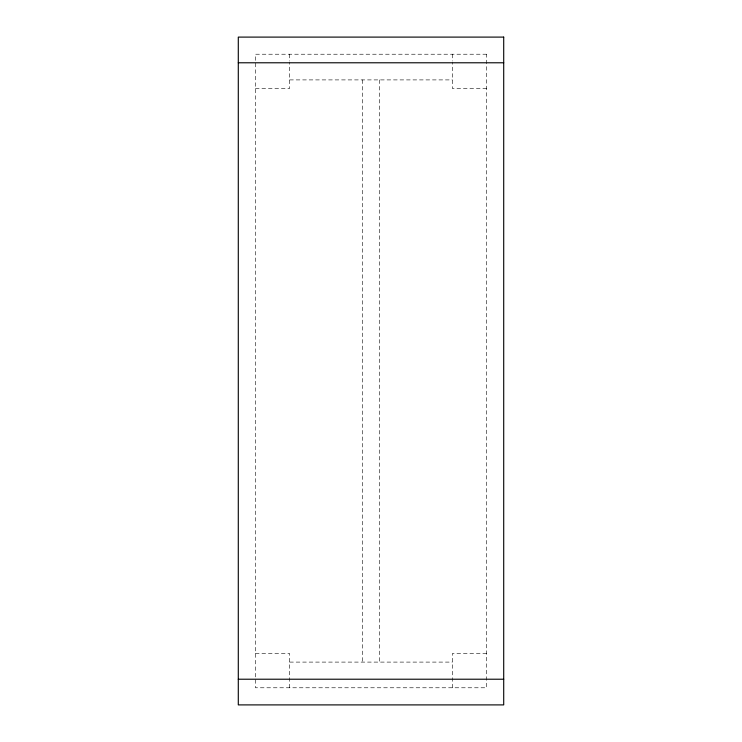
<?xml version="1.0" encoding="UTF-8"?>
<svg xmlns="http://www.w3.org/2000/svg" width="742" height="742" viewBox="0 0 742 742"><rect width="100%" height="100%" fill="white"/><g stroke="black" fill="none" stroke-linecap="round" stroke-linejoin="round"><path stroke-width="0.56" stroke-dasharray="3.71 2.78" d="M289.668 79.904L452.332 79.904M255.415 88.465L289.668 88.465L289.668 62.217M486.585 88.465L452.332 88.465L452.332 62.217M255.415 653.535L289.668 653.535L289.668 687.778M486.585 653.535L452.332 653.535L452.332 687.778M289.668 662.096L452.332 662.096M452.332 54.222L452.332 61.076M379.561 79.904L379.561 662.096M362.439 79.904L362.439 662.096M289.668 54.222L289.668 61.076M486.585 54.222L255.415 54.222L255.415 687.778L486.585 687.778L486.585 54.222"/><path stroke-width="1.11" d="M238.293 62.782L503.707 62.782M238.293 679.218L503.707 679.218M503.707 37.1L238.293 37.1L238.293 704.9L503.707 704.9L503.707 37.1"/></g></svg>
